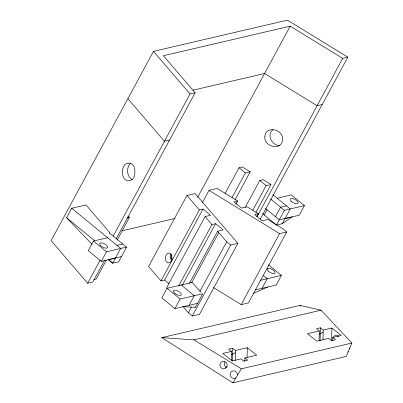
<?xml version="1.0" encoding="UTF-8"?>
<svg xmlns="http://www.w3.org/2000/svg" width="403" height="403" viewBox="0 0 403 403"><rect width="100%" height="100%" fill="white"/><g stroke="black" fill="none" stroke-linecap="round" stroke-linejoin="round"><path stroke-width="0.6" d="M231.302 360.413L231.498 351.406L228.672 349.179L232.576 348.268L235.407 350.499L247.306 347.724L256.761 355.179L244.863 357.955L244.782 361.531M232.294 361.103L232.576 348.268M235.181 360.73L235.407 350.499M247.089 357.411L247.306 347.724M319.085 340.565L319.302 330.949L316.471 328.717L320.38 327.805L323.206 330.037L331.87 328.017L341.326 335.477L332.661 337.492L332.596 340.475M320.093 340.641L320.38 327.805M322.994 339.658L323.206 330.037M331.588 340.731L331.87 328.017M237.579 374.906L241.382 368.8L351.884 343.049L321.055 310.204L300.124 305.383L161.769 337.623L232.904 382.85L346.237 356.438L351.884 343.049M237.569 375.122L232.904 382.85M277.199 198.226L291.374 194.921L304.426 205.641L299.222 215.252L279.254 219.786L265.406 208.416M174.907 308.627L183.3 306.668L195.425 307.277L202.719 293.747L180.106 299.011L174.907 308.627L161.855 297.908L167.054 288.291L192.171 282.438L200.901 292.256M260.116 219.403L347.834 57.181L287.445 20.15L153.472 51.367L51.116 240.672L87.673 283.254L92.806 282.06L104.755 259.96M91.985 244.258L66.611 217.736L71.729 208.27L85.99 204.946L109.918 232.818L109.344 232.949L126.562 247.094L118.608 261.819L112.719 263.189L108.397 259.723L121.444 256.56M107.616 237.745L93.441 241.044L88.242 250.661L101.294 261.381L115.465 258.076M87.673 283.254L100.221 260.046M113.172 236.098L190.03 93.954L195.163 92.755L163.376 55.725L290.185 26.175L342.696 58.375L347.834 57.181M101.294 261.381L106.493 251.764L126.562 247.094M116.104 238.969L195.163 92.755M106.216 260.383L96.11 279.067L93.667 279.637M117.208 240.052L129.388 217.524L127.927 216.325M182.761 306.275L188.322 312.758L192.286 316.012L199.465 314.34L237.851 243.352L195.123 193.581L186.967 195.48L148.586 266.469L160.973 280.901L164.646 280.045L203.031 209.056L210.618 215.288L205.077 216.577L166.696 287.566L167.502 288.503M197.687 197.248L290.185 26.175M202.452 202.452L209.001 190.347L217.157 188.448L237.619 200.996L235.836 204.296M160.973 280.901L199.359 209.913L203.031 209.056M225.055 193.571L239.019 167.749L242.359 166.968L250.233 171.799L235.08 199.823M178.6 286.18L211.923 224.552L215.595 223.695L223.181 229.922L217.645 231.216L189.38 283.49M182.272 285.329L215.595 223.695M231.972 197.666L245.341 172.937L250.233 171.799M191.682 282.589L218.758 232.511M183.3 306.668L189.083 305.328L194.276 295.706L181.229 284.986M188.322 312.758L191.43 307.01M199.868 291.404L226.703 241.77L217.645 231.216M245.22 207.399L259.774 180.473L263.114 179.698L270.992 184.529L255.84 212.552M192.286 316.012L230.667 245.024L237.851 243.352M252.731 210.391L266.101 185.667L270.992 184.529M256.892 216.476L258.378 213.726L247.074 206.789L241.533 208.084L233.947 201.853L237.619 200.996M257.069 216.738L342.696 58.375M285.057 218.567L292.12 216.91L282.296 223.675L276.408 225.045L264.172 214.995L267.013 209.736M275.45 216.668L280.569 207.202L286.447 205.822L290.251 208.94L304.426 205.641M276.408 225.045L284.372 210.321L290.251 208.94L282.296 223.675L281.914 223.358M213.308 287.515L241.201 304.613L279.581 233.624L286.76 231.952L282.795 228.697L267.829 219.519L262.293 220.809L254.706 214.577L258.378 213.726M286.76 231.952L248.379 302.94L241.201 304.613M255.437 289.878L262.046 288.321L267.239 278.705L281.415 275.4L268.363 264.685M281.415 275.4L276.216 285.017L262.046 288.321M130.637 162.988C126.265 167.356 126.396 176.7 132.335 179.617M273.007 129.645C266.096 134.733 272.196 145.972 279.934 145.634M235.357 352.756L231.327 354.595M323.156 332.294L319.126 334.132M253.21 293.455L267.819 286.971M260.016 280.392L267.239 278.705L263.436 275.587M192.921 90.207L264.595 73.502L317.111 105.702L322.244 104.503M169.572 140.083L164.439 141.277L127.882 98.695M126.94 218.094L129.388 217.524M121.671 230.894L174.967 218.476M161.769 337.623L193.843 339.85L321.055 310.204M231.498 351.406L222.839 353.426L232.294 360.881L240.959 358.866L243.785 361.093L247.689 360.186L244.863 357.955M319.302 330.949L307.403 333.719L316.859 341.175L328.757 338.404L331.588 340.636L335.492 339.724L332.661 337.492M225.403 367.279L227.136 366.876M71.729 208.27L116.87 245.341L122.769 243.976M189.083 305.328L197.535 303.378M193.843 339.85L241.382 368.8M209.001 190.347L279.581 233.624M284.372 210.321L270.519 198.951M259.774 180.473L266.101 185.667M272.831 194.639L286.447 205.822M239.019 167.749L245.341 172.937M226.703 241.77L230.667 245.024M164.646 280.045L168.912 283.551M194.966 306.9L195.425 307.277M116.87 245.341L120.663 248.46L112.719 263.189L108.483 259.713M167.054 288.291L180.106 299.011M66.611 217.736L94.74 240.833M93.441 241.044L106.493 251.764M262.685 213.444L264.172 214.995M300.124 305.383L300.945 306.295M153.472 51.367L190.03 93.954M186.967 195.48L199.359 209.913M205.077 216.577L211.923 224.552M171.738 260.348A4.821 3.97 76.9 0 1 170.691 253.94M172.071 259.275A3.698 3.043 76.9 0 1 171.492 254.6M236.027 377.747A3.834 3.637 60.2 0 1 230.445 376.029A3.834 3.637 60.2 0 1 233.07 370.886A3.834 3.637 60.2 0 1 237.488 374.886M349.24 347.92A3.829 2.378 83.5 0 1 349.285 348.827M348.318 351.567A3.829 2.378 83.5 0 1 347.713 351.98M338.016 336.324A3.798 2.363 83.5 0 1 338.263 335.553M226.768 367.727A3.698 3.043 76.9 0 1 225.07 361.607M333.503 337.417A3.698 3.043 76.9 0 1 338.444 336.243M122.502 171.824C121.777 183.536 135.171 183.874 134.884 172.046C135.615 160.334 122.215 159.996 122.502 171.824M264.842 136.476C263.507 146.768 281.606 151.447 282.548 139.816C283.888 129.524 265.784 124.844 264.842 136.476M174.444 292.961A4.433 1.839 28.4 0 0 181.164 294.981A4.433 1.839 28.4 0 0 176.368 290.392A4.433 1.839 28.4 0 0 174.444 292.961M171.25 260.892A4.952 3.31 -85.8 0 0 169.164 253.114A4.952 3.31 -85.8 0 0 165.568 260.101A4.952 3.31 -85.8 0 0 171.25 260.892M268.262 271.098A4.433 1.839 28.4 0 0 274.982 273.118A4.433 1.839 28.4 0 0 270.186 268.529A4.433 1.839 28.4 0 0 268.262 271.098M291.273 201.339A4.433 1.839 28.4 0 0 297.993 203.354A4.433 1.839 28.4 0 0 293.198 198.765A4.433 1.839 28.4 0 0 291.273 201.339M100.831 245.714A4.433 1.839 28.4 0 0 107.551 247.734A4.433 1.839 28.4 0 0 102.755 243.145A4.433 1.839 28.4 0 0 100.831 245.714M219.922 364.957A3.798 3.602 60.3 0 0 225.408 368.443A3.798 3.602 60.3 0 0 225.393 361.949A3.798 3.602 60.3 0 0 219.922 364.957"/></g></svg>
